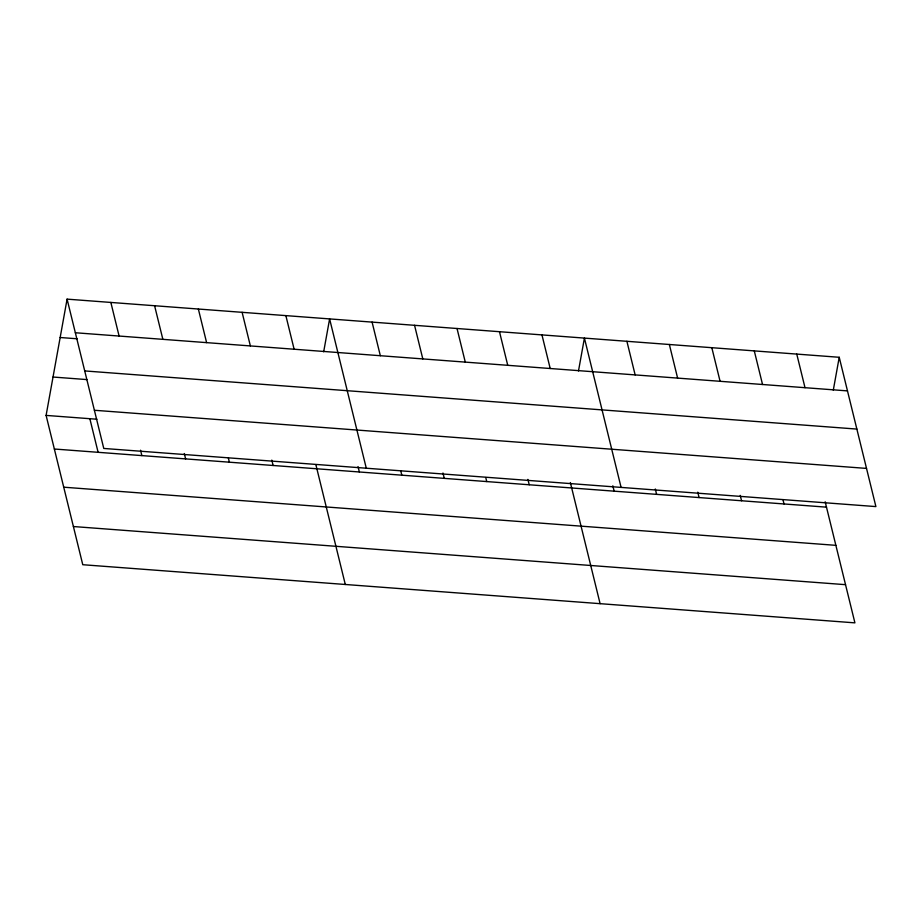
<?xml version="1.0" encoding="UTF-8"?>
<svg xmlns="http://www.w3.org/2000/svg" width="922" height="922" viewBox="0 0 922 922"><rect width="100%" height="100%" fill="white"/><g stroke="black" fill="none" stroke-linecap="round" stroke-linejoin="round"><path stroke-width="1.38" d="M825.167 501.775L854.913 622.857L82.773 564.713L46.1 415.407L67.087 299.143L839.227 357.287L875.9 506.593L103.771 448.449L67.087 299.143M323.68 351.789L329.615 318.908L366.288 468.226M578.486 370.978L584.421 338.097L621.094 487.415M833.292 390.167L839.227 357.287M75.35 332.75L847.479 390.893M60.161 337.51L77.102 338.777M84.732 370.932L856.861 429.076M53.027 377.029L86.899 379.587M94.39 410.267L866.519 468.411M46.1 415.407L96.914 419.233M54.352 449.014L826.492 507.158M63.733 487.196L835.862 545.34M73.391 526.531L845.532 584.675M796.758 354.083L805.01 387.689M754.288 350.89L762.54 384.497M783.032 499.92L784.023 503.954M711.819 347.686L720.082 381.293M740.228 495.379L741.553 500.761M669.36 344.494L677.612 378.101M697.77 492.187L699.083 497.557M626.891 341.29L635.143 374.897M655.3 488.983L656.614 494.365M612.83 485.79L614.156 491.161M541.952 334.893L550.203 368.5M570.361 482.586L600.107 603.679M499.482 331.701L507.745 365.308M527.891 479.394L529.216 484.765M457.024 328.497L465.276 362.115M485.756 477.538L486.747 481.572M414.554 325.305L422.806 358.912M442.963 472.998L444.277 478.368M372.085 322.101L380.337 355.719M400.828 471.142L401.819 475.176M358.024 466.601L359.35 471.983M285.866 315.612L294.118 349.219M315.889 464.746L345.301 584.49M242.106 312.316L250.369 345.923M271.806 460.113L273.131 465.483M198.357 309.02L206.609 342.627M228.379 458.153L229.371 462.187M154.596 305.724L162.86 339.331M184.296 453.52L185.622 458.891M110.847 302.428L119.099 336.046M140.547 450.224L141.861 455.595M89.849 418.692L98.112 452.31"/></g></svg>
